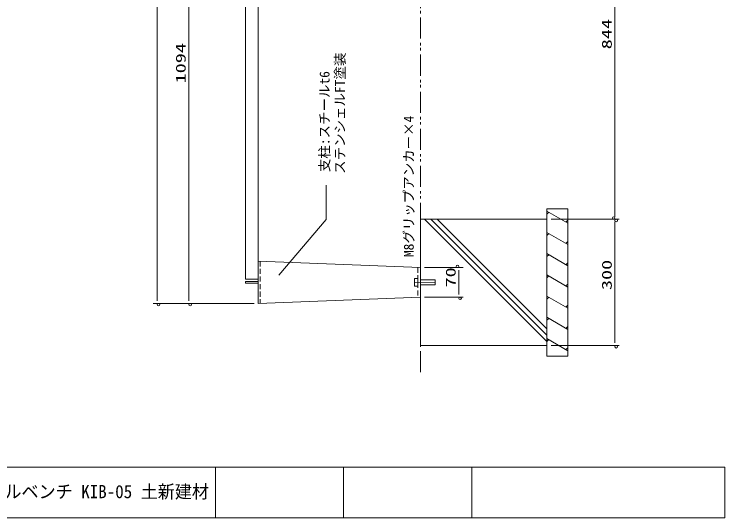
# Model space of a CAD drawing. Units: millimetres, scale not verified. Extents: x -1929 to 1929, y -1318 to 1351.
# Drawn here: x 242 to 1929, y -1318 to -122 of the extents above; entities that cross this region are included whole.
import ezdxf
from ezdxf.enums import TextEntityAlignment as Align

# ---------------------------------------------------------------- set-up
doc = ezdxf.new("R2010")
doc.units = ezdxf.units.MM
doc.header["$LTSCALE"] = 10
for name, pattern in [('CHAIN1', [8, 5, -1, 1, -1]), ('DASHED1', [1.8, 1.2, -0.6]), ('DOUBLE_CHAIN1', [8.8, 5, -1, 0.6, -0.6, 0.6, -1])]:
    doc.linetypes.add(name, pattern=pattern)
for name, color, linetype, lineweight in [('0-0__0-a__0-2_蟇_豕__ts', 7, 'Continuous', 9), ('0-1__0-1_荳_闊_', 7, 'Continuous', 9), ('0-2__0-2_蟇_豕__', 7, 'Continuous', 9), ('0-5__1-3__0-4__0-0_0', 7, 'Continuous', 9), ('0-9__0-b__0-2_蟇_豕___2-1', 7, 'Continuous', 9), ('0-A__1-9__0-c__0-2_蟇_豕___3-1', 7, 'Continuous', 9)]:
    doc.layers.add(name, color=color, linetype=linetype, lineweight=lineweight)
doc.layers.add('0-6__1-7__0-8__0-2_蟇_豕____5__3__100__AcDbSymbolTable___70_______1____0__STYLE____5__10__100__AcDbSymbolTableReco', color=7, linetype='Continuous')
doc.layers.add('0-7__1-8__0-9__0-2_蟇_豕______________', color=7, linetype='Continuous')
doc.styles.add('ＭＳ ゴシック', font='')
doc.styles.get('ＭＳ ゴシック').set_extended_font_data('MS Gothic')

# ---------------------------------------------------------------- blocks, each defined once
blk = doc.blocks.new('-001-VW_EMPTYBALL')
at = {"layer": '0-5__1-3__0-4__0-0_0'}
blk.add_circle((5, 5), 5, dxfattribs=at)
blk = doc.blocks.new('-003-_D3')
at = {"layer": '0-2__0-2_蟇_豕__'}
for p, q in [((8097.5, 2370.1), (6800, 2370.1)), ((6900, -8509.2), (6900, 2310.1)), ((8447.5, -8569.2), (6800, -8569.2))]:
    blk.add_line(p, q, dxfattribs=at)
at = {"layer": '0-2__0-2_蟇_豕__', "xscale": 5.999634, "yscale": 5.999634, "rotation": 90}
blk.add_blockref('-001-VW_EMPTYBALL', (6900, 2370.1), dxfattribs=at)
at = {"layer": '0-6__1-7__0-8__0-2_蟇_豕____5__3__100__AcDbSymbolTable___70_______1____0__STYLE____5__10__100__AcDbSymbolTableReco', "xscale": 5.999634, "yscale": 5.999634, "rotation": 270}
blk.add_blockref('-001-VW_EMPTYBALL', (6900, -8569.2), dxfattribs=at)
at = {"layer": '0-7__1-8__0-9__0-2_蟇_豕______________', "style": 'ＭＳ ゴシック', "width": 1.5}
blk.add_text('1094', height=234.5, rotation=90, dxfattribs=at).set_placement((6895.1, -3343.2), align=Align.BOTTOM_LEFT)
blk = doc.blocks.new('-011-_D11')
at = {"layer": '0-0__0-a__0-2_蟇_豕__ts'}
for p, q in [((8185, 7370.1), (6050, 7370.1)), ((8447.5, -8569.2), (6050, -8569.2))]:
    blk.add_line(p, q, dxfattribs=at)
at = {"layer": '0-2__0-2_蟇_豕__'}
blk.add_line((6150, 7310.1), (6150, -8509.2), dxfattribs=at)
at = {"layer": '0-0__0-a__0-2_蟇_豕__ts', "xscale": 5.999634, "yscale": 5.999634}
for p, rotation in [((6150, 7370.1), 90), ((6150, -8569.2), 270)]:
    blk.add_blockref('-001-VW_EMPTYBALL', p, dxfattribs=dict(at, rotation=rotation))
at = {"layer": '0-2__0-2_蟇_豕__', "style": 'ＭＳ ゴシック', "width": 1.5}
blk.add_text('1594', height=234.5, rotation=90, dxfattribs=at).set_placement((6145.1, -843.2), align=Align.BOTTOM_LEFT)
blk = doc.blocks.new('-012-繧_繝_繝_繝__2-1')
at = {"layer": '0-1__0-1_荳_闊_'}
for p, q in [((15879.9, -6695.8), (15379.9, -6407.1)), ((15425, -6433.1), (15379.9, -6478.2)), ((12479, -6598.4), (15382.6, -9501.9)), ((12629, -6598.4), (15382.6, -9352)), ((12779, -6598.4), (15382.6, -9202)), ((15879.9, -6624.7), (15834.8, -6669.8)), ((15879.9, -7200.2), (15379.9, -6911.5)), ((15425, -6937.5), (15379.9, -6982.6)), ((15879.9, -7129.1), (15834.8, -7174.2)), ((15879.9, -7704.6), (15379.9, -7415.9)), ((15425, -7441.9), (15379.9, -7487)), ((15879.9, -7633.5), (15834.8, -7678.6)), ((15879.9, -8209), (15379.9, -7920.3)), ((15425, -7946.3), (15379.9, -7991.4)), ((15879.9, -8137.9), (15834.8, -8183)), ((15879.9, -8713.4), (15379.9, -8424.7)), ((15425, -8450.7), (15379.9, -8495.8)), ((15879.9, -8642.3), (15834.8, -8687.4)), ((15879.9, -9217.8), (15379.9, -8929.1)), ((15425, -8955.1), (15379.9, -9000.2)), ((15879.9, -9146.7), (15834.8, -9191.8)), ((15879.9, -9722.2), (15379.9, -9433.5)), ((15425, -9459.5), (15379.9, -9504.6)), ((15379.9, -9689.5), (15382.6, -9692.2)), ((15879.9, -9651.1), (15834.8, -9696.2))]:
    blk.add_line(p, q, dxfattribs=at)
for points in [[(15379.9, -9848.4), (15379.9, -6348.4), (15879.9, -6348.4), (15879.9, -9848.4)], [(12379.9, -9598.4), (12379.9, -6598.4), (15379.9, -6598.4), (15379.9, -9598.4)]]:
    blk.add_lwpolyline(points, close=True, dxfattribs=at)
blk = doc.blocks.new('-013-_D13')
at = {"layer": '0-0__0-a__0-2_蟇_豕__ts'}
blk.add_line((13308.3, -8359.2), (13308.3, -7779.2), dxfattribs=at)
at = {"layer": '0-2__0-2_蟇_豕__'}
blk.add_line((12497.5, -7719.2), (13408.3, -7719.2), dxfattribs=at)
at = {"layer": '0-9__0-b__0-2_蟇_豕___2-1'}
blk.add_line((12497.5, -8419.2), (13408.3, -8419.2), dxfattribs=at)
at = {"layer": '0-2__0-2_蟇_豕__', "xscale": 5.999634, "yscale": 5.999634, "rotation": 270}
blk.add_blockref('-001-VW_EMPTYBALL', (13308.3, -8419.2), dxfattribs=at)
at = {"layer": '0-9__0-b__0-2_蟇_豕___2-1', "xscale": 5.999634, "yscale": 5.999634, "rotation": 90}
blk.add_blockref('-001-VW_EMPTYBALL', (13308.3, -7719.2), dxfattribs=at)
at = {"layer": '0-9__0-b__0-2_蟇_豕___2-1', "style": 'ＭＳ ゴシック', "width": 1.5}
blk.add_text('70', height=234.5, rotation=90, dxfattribs=at).set_placement((13303.4, -8191), align=Align.BOTTOM_LEFT)
blk = doc.blocks.new('-018-_D19')
at = {"layer": '0-0__0-a__0-2_蟇_豕__ts'}
for p, q in [((15497.5, -6569.2), (17114.4, -6569.2)), ((17014.4, -6629.2), (17014.4, -9509.2)), ((15497.5, -9569.2), (17114.4, -9569.2))]:
    blk.add_line(p, q, dxfattribs=at)
at = {"layer": '0-A__1-9__0-c__0-2_蟇_豕___3-1', "xscale": 5.999634, "yscale": 5.999634}
for p, rotation in [((17014.4, -6569.2), 90), ((17014.4, -9569.2), 270)]:
    blk.add_blockref('-001-VW_EMPTYBALL', p, dxfattribs=dict(at, rotation=rotation))
at = {"layer": '0-0__0-a__0-2_蟇_豕__ts', "style": 'ＭＳ ゴシック', "width": 1.5}
blk.add_text('300', height=234.5, rotation=90, dxfattribs=at).set_placement((17009.5, -8252), align=Align.BOTTOM_LEFT)
blk = doc.blocks.new('-023-_D24')
at = {"layer": '0-0__0-a__0-2_蟇_豕__ts'}
blk.add_line((17014.4, -6509.2), (17014.4, 1810.1), dxfattribs=at)
at = {"layer": '0-2__0-2_蟇_豕__'}
for p, q in [((15497.5, 1870.1), (17114.4, 1870.1)), ((15497.5, -6569.2), (17114.4, -6569.2))]:
    blk.add_line(p, q, dxfattribs=at)
at = {"layer": '0-0__0-a__0-2_蟇_豕__ts', "xscale": 5.999634, "yscale": 5.999634, "rotation": 270}
blk.add_blockref('-001-VW_EMPTYBALL', (17014.4, -6569.2), dxfattribs=at)
at = {"layer": '0-2__0-2_蟇_豕__', "xscale": 5.999634, "yscale": 5.999634, "rotation": 90}
blk.add_blockref('-001-VW_EMPTYBALL', (17014.4, 1870.1), dxfattribs=at)
at = {"layer": '0-2__0-2_蟇_豕__', "style": 'ＭＳ ゴシック', "width": 1.5}
blk.add_text('844', height=234.5, rotation=90, dxfattribs=at).set_placement((17009.5, -2532.3), align=Align.BOTTOM_LEFT)

msp = doc.modelspace()

# ---------------------------------------------------------------- linework, layer by layer
at = {"layer": '0-1__0-1_荳_闊_', "linetype": 'DOUBLE_CHAIN1'}
msp.add_line((1206.13, -972.2), (1206.13, 1073.97), dxfattribs=at)
at = {"layer": '0-1__0-1_荳_闊_'}
for p, q in [((982.21, -610.61), (982.21, -528.6)), ((870.21, -741.86), (982.21, -609.86)), ((821.13, -709.06), (821.13, -809.06)), ((821.13, -709.06), (1206.13, -724.06)), ((1206.13, -724.06), (1206.13, -794.06)), ((1206.13, -734.06), (1206.13, -784.06)), ((821.13, -809.06), (1206.13, -794.06)), ((719.81, -1198.27), (719.81, -1318.27)), ((719.81, -1198.27), (719.81, -1318.27)), ((1023.81, -1198.27), (1023.81, -1318.27)), ((1023.81, -1198.27), (1023.81, -1318.27)), ((1327.81, -1198.27), (1327.81, -1318.27)), ((1327.81, -1198.27), (1327.81, -1318.27))]:
    msp.add_line(p, q, dxfattribs=at)
at = {"layer": '0-1__0-1_荳_闊_', "linetype": 'DASHED1'}
for p, q in [((825.63, -709.06), (825.63, -809.06)), ((1200.13, -724.06), (1200.13, -794.06))]:
    msp.add_line(p, q, dxfattribs=at)
at = {"layer": '0-1__0-1_荳_闊_', "linetype": 'CHAIN1'}
msp.add_line((1192.13, -759.06), (1241.13, -758.89), dxfattribs=at)
at = {"layer": '0-1__0-1_荳_闊_'}
for points in [[(791.13, 312.87), (821.13, 312.87), (821.13, -751.83), (791.13, -751.83)], [(791.13, -756.81), (821.13, -756.81), (821.13, -761.31), (791.13, -761.31)], [(1192.13, -768.06), (1192.13, -750.06), (1200.13, -750.06), (1200.13, -768.06)], [(1206.13, -764.88), (1206.13, -752.9), (1241.13, -752.9), (1241.13, -764.88)], [(-1928.62, -1198.27), (1928.62, -1198.27), (1928.62, -1318.27), (-1928.62, -1318.27)]]:
    msp.add_lwpolyline(points, close=True, dxfattribs=at)

# ---------------------------------------------------------------- block references
at = {"layer": '0-0__0-a__0-2_蟇_豕__ts', "xscale": 0.1, "yscale": 0.1}
for name in ['-011-_D11', '-003-_D3', '-018-_D19', '-013-_D13']:
    msp.add_blockref(name, (-33.62, 47.86), dxfattribs=at)
at = {"layer": '0-1__0-1_荳_闊_', "xscale": 0.1, "yscale": 0.1}
msp.add_blockref('-012-繧_繝_繝_繝__2-1', (-31.85, 50.78), dxfattribs=at)
at = {"layer": '0-2__0-2_蟇_豕__', "xscale": 0.1, "yscale": 0.1}
msp.add_blockref('-023-_D24', (-33.62, 47.86), dxfattribs=at)

# ---------------------------------------------------------------- texts
at = {"layer": '0-1__0-1_荳_闊_', "style": 'ＭＳ ゴシック'}
for s, p in [('ステンシェルFT塗装', (1033.72, -501.33)), ('支柱:スチールt6', (997.21, -497.23)), ('M8グリップアンカー×4', (1197.21, -699.11))]:
    msp.add_text(s, height=23.46, rotation=90, dxfattribs=at).set_placement(p, align=Align.BOTTOM_LEFT)
at = {"layer": '0-1__0-1_荳_闊_', "style": 'ＭＳ ゴシック', "width": 0.95}
msp.add_text('キアルベンチ KIB-05 土新建材', height=31.23, dxfattribs=at).set_placement((137.81, -1281.06), align=Align.BOTTOM_LEFT)

doc.saveas('drawing.dxf')
